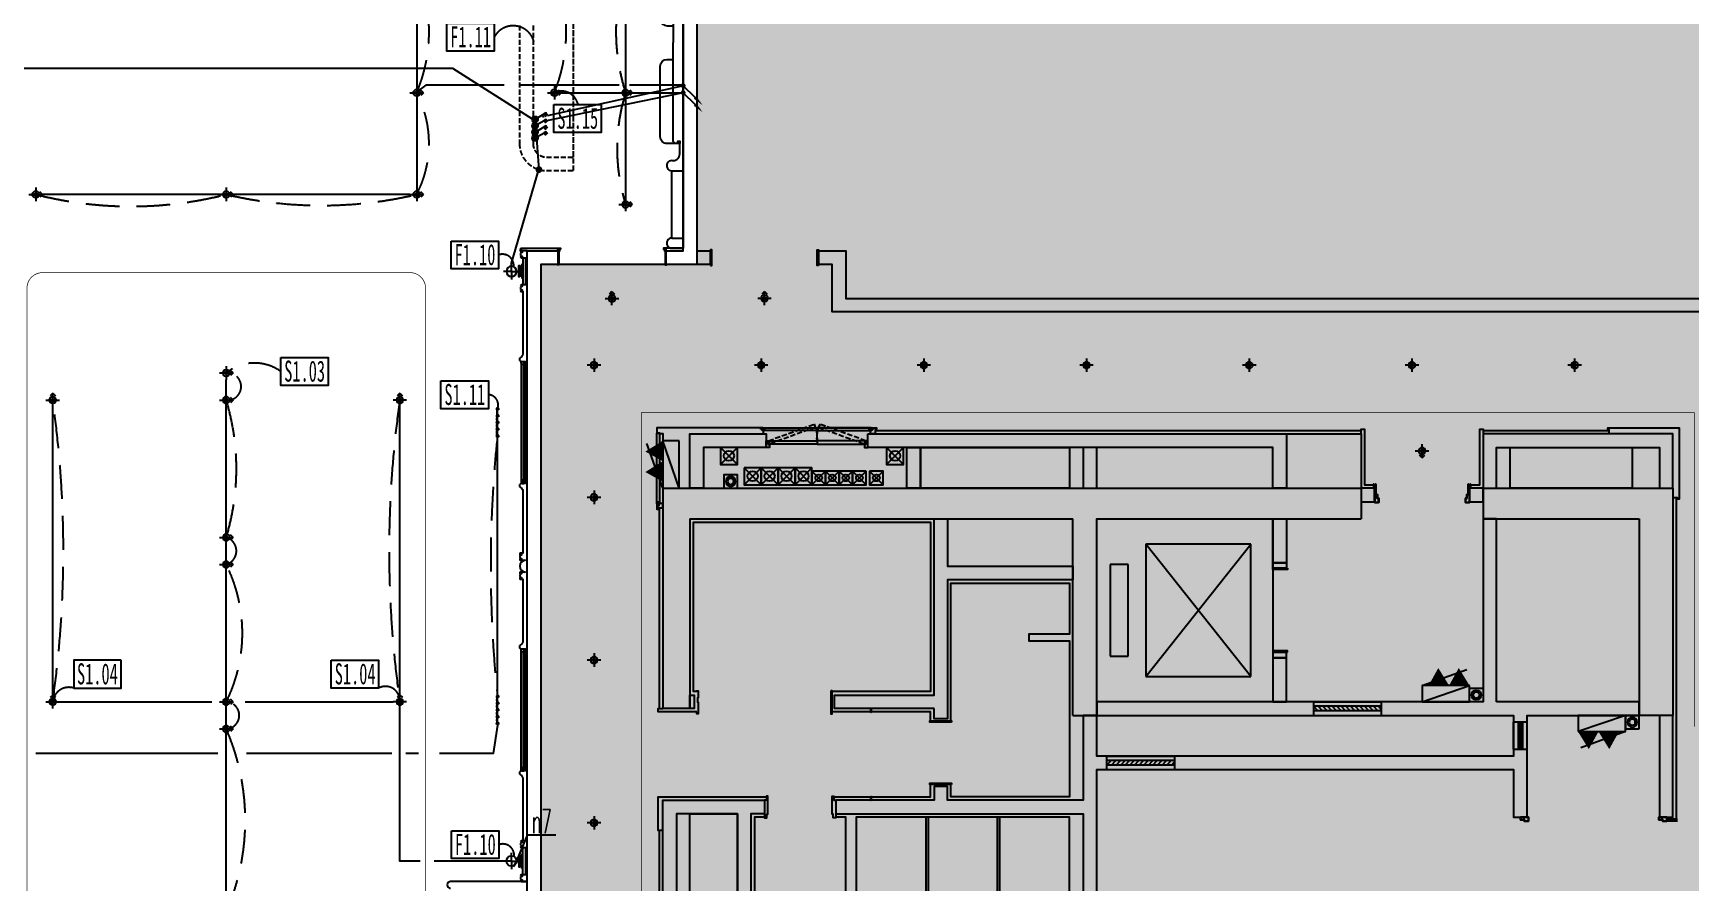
# Model space of a CAD drawing. Extents: x -284868 to 304789, y -137694 to 137894.
# Drawn here: x -6745 to 17694, y -84593 to -72076 of the extents above; entities that cross this region are included whole.
import ezdxf
from ezdxf.enums import TextEntityAlignment as Align

# ---------------------------------------------------------------- set-up
doc = ezdxf.new("R2010")
doc.units = 0
doc.set_wipeout_variables(frame=1)
for name, pattern in [('DASH', [0.35, 0.25, -0.1]), ('DASHDOT', [1, 0.5, -0.25, 0, -0.25]), ('DASHED', [0.75, 0.5, -0.25])]:
    doc.linetypes.add(name, pattern=pattern)
doc.layers.get('0').update_dxf_attribs({"linetype": 'CONTINUOUS'})
for name, color, linetype in [('0-墙', 4, 'CONTINUOUS'), ('0-建筑柱体', 251, 'CONTINUOUS'), ('0-开关', 240, 'CONTINUOUS'), ('0-文字说明', 3, 'CONTINUOUS'), ('0-消防栓(给排水)', 9, 'CONTINUOUS'), ('0-电梯', 3, 'CONTINUOUS'), ('0-窗', 11, 'CONTINUOUS'), ('0-非设计区域', 251, 'CONTINUOUS'), ('1P-DP-门套', 2, 'CONTINUOUS'), ('1P-WFF-墙面完成面', 200, 'CONTINUOUS'), ('C-天花灯具', 3, 'CONTINUOUS'), ('LWIRE', 4, 'CONTINUOUS'), ('P-完成面', 42, 'CONTINUOUS'), ('P-平面家具', 3, 'CONTINUOUS'), ('P-平面家具（到顶）', 2, 'CONTINUOUS'), ('P-门套', 3, 'CONTINUOUS'), ('P-门扇', 6, 'CONTINUOUS'), ('TEXT_照明_回路标注', 41, 'CONTINUOUS'), ('WIRE-照明', 130, 'CONTINUOUS')]:
    doc.layers.add(name, color=color, linetype=linetype)
doc.styles.add('ARC', font='ARCHSTYL.SHX', dxfattribs={"width": 0.8})
doc.styles.add('HZ_e', font='simplex.shx', dxfattribs={"width": 0.8, "bigfont": 'hztxt.shx'})
doc.styles.get("Standard").update_dxf_attribs({"font": 'GBENOR', "bigfont": 'GBCBIG'})
doc.styles.add('TT', font='')
doc.styles.get('TT').set_extended_font_data('SimSun')
doc.dimstyles.new('ARROW-40', dxfattribs={"dimscale": 40, "dimtxt": 1.5, "dimasz": 0.01, "dimexe": 1, "dimexo": 1, "dimgap": 0.5, "dimtad": 1, "dimdec": 4, "dimrnd": 1, "dimzin": 12, "dimdsep": 46, "dimtxsty": 'ARC', "dimblk1": 'ARROW', "dimblk2": 'ARROW', "dimsah": 1, "dimcen": 0, "dimdle": 1, "dimclrd": 2, "dimclre": 2, "dimclrt": 2, "dimadec": 0, "dimazin": 0, "dimtfac": 0.005, "dimtdec": 4, "dimtix": 1, "dimtmove": 2, "dimatfit": 3, "dimldrblk": 'ARROW', "dimfxl": 1, "dimtolj": 1, "dimtzin": 0, "dimarcsym": 0})

# ---------------------------------------------------------------- blocks, each defined once
blk = doc.blocks.new('sgASGHHHH')
for points in [[(-109046, -897124), (-108646, -897574), (-102996, -897574), (-102879, -897424), (-102996, -897124)], [(-108646, -897574), (-109046, -897124), (-109046, -900374), (-108646, -900374)], [(-102879, -897424), (-102646, -897574), (-98746, -897574), (-98746, -897124), (-102996, -897124)], [(-96946, -897574), (-94646, -897574), (-94146, -897124), (-96946, -897124)], [(-94146, -897124), (-94646, -897574), (-94646, -900474), (-94146, -900474)], [(-102646, -900474), (-102646, -897574), (-102879, -897424), (-102996, -897574), (-102996, -900474)]]:
    blk.add_hatch(color=256).paths.add_polyline_path(points)
at = {"color": 4}
for p, q in [((-109046, -897124), (-102996, -897124)), ((-109046, -897124), (-109046, -900374)), ((-102996, -897124), (-98746, -897124)), ((-98746, -897124), (-98746, -897574)), ((-96946, -897124), (-94146, -897124)), ((-96946, -897124), (-96946, -897574)), ((-94146, -897124), (-94146, -900474)), ((-108646, -897574), (-102996, -897574)), ((-108646, -897574), (-108646, -900374)), ((-102996, -900474), (-102996, -897574)), ((-102646, -900474), (-102646, -897574)), ((-102646, -897574), (-98746, -897574)), ((-96946, -897574), (-94646, -897574)), ((-94646, -897574), (-94646, -900474)), ((-108646, -900374), (-109046, -900374)), ((-102996, -900474), (-102646, -900474)), ((-94146, -900474), (-94646, -900474))]:
    blk.add_line(p, q, dxfattribs=at)
blk = doc.blocks.new('A$C10332E08')
for p, q in [((250, 0), (0, 250)), ((250, 250), (0, 0))]:
    blk.add_line(p, q)
blk.add_lwpolyline([(0, 250), (250, 250), (250, 0), (0, 0)], close=True)
blk = doc.blocks.new('A$C2AC726D9')
for centre, radius in [((11625, -11675), 75), ((14075, -11675), 75), ((11975, -11975), 75), ((12225, -11975), 75), ((12475, -11975), 75), ((12725, -11975), 75), ((12950, -12000), 50), ((13150, -12000), 50), ((13350, -12000), 50), ((13550, -12000), 50), ((13800, -12000), 50)]:
    blk.add_circle(centre, radius)
at = {"xscale": -1, "rotation": 90}
for p in [(11750, -11550), (14200, -11550), (12100, -11850), (12350, -11850), (12600, -11850), (12850, -11850)]:
    blk.add_blockref('A$C10332E08', p, dxfattribs=at)
at = {"zscale": 0.8, "rotation": 90}
for p, xscale, yscale in [((13050, -11900), -0.8000000000000095, 0.8000000000000095), ((13900, -11900), -0.8000000000000081, 0.8000000000000081)]:
    blk.add_blockref('A$C10332E08', p, dxfattribs=dict(at, xscale=xscale, yscale=yscale))
at = {"xscale": -0.8, "yscale": 0.8, "zscale": 0.8}
for p in [(13250, -12100), (13450, -12100), (13650, -12100)]:
    blk.add_blockref('A$C10332E08', p, dxfattribs=at)
blk = doc.blocks.new('$WINLIB2D$00000039')
at = {"color": 0}
for points in [[(-0.5, 0.5), (-0.5, -0.5)], [(0.5, 0.5), (-0.5, 0.5)], [(0.5, -0.5), (0.5, 0.5)], [(-0.5, 0.167), (0.5, 0.167)], [(-0.452, -0.167), (-0.5, 0.084)], [(-0.384, -0.167), (-0.448, 0.167)], [(-0.316, -0.167), (-0.38, 0.167)], [(-0.248, -0.167), (-0.312, 0.167)], [(-0.18, -0.167), (-0.244, 0.167)], [(-0.112, -0.167), (-0.176, 0.167)], [(-0.044, -0.167), (-0.108, 0.167)], [(0.024, -0.167), (-0.04, 0.167)], [(0.092, -0.167), (0.028, 0.167)], [(0.16, -0.167), (0.096, 0.167)], [(0.228, -0.167), (0.164, 0.167)], [(0.296, -0.167), (0.232, 0.167)], [(0.364, -0.167), (0.3, 0.167)], [(0.432, -0.167), (0.368, 0.167)], [(0.5, -0.167), (0.436, 0.167)], [(-0.5, -0.167), (0.5, -0.167)], [(0.5, -0.5), (-0.5, -0.5)]]:
    blk.add_lwpolyline(points, dxfattribs=at)
blk = doc.blocks.new('A$C5B4E3DF6')
for p, q in [((0, 240), (-659, 477)), ((-700, 0), (-700, 240)), ((0, 0), (-700, 240)), ((-700, 240), (0, 240)), ((0, 0), (-700, 0)), ((0, 240), (0, 0))]:
    blk.add_line(p, q)
for points in [[(-700, 240), (-541, 498), (-398, 240)], [(-398, 240), (-239, 498), (-96, 240)], [(-700, 0), (-700, 240), (0, 0)]]:
    blk.add_solid(points)
blk = doc.blocks.new('A$C2E9C7AB1')
blk.add_lwpolyline([(-200, 0), (0, 0), (0, -200), (-200, -200)], close=True)
for radius in [72.3, 45.5]:
    blk.add_circle((-100, -100), radius)
blk = doc.blocks.new('A$C1A2309B7')
blk.add_lwpolyline([(-300, 0), (0, 0), (0, -300), (-300, -300)], close=True)
for radius in [110, 75]:
    blk.add_circle((-150, -150), radius)
blk = doc.blocks.new('A$C3F6147FC')
for centre in [(14582, 7533), (299, -3801)]:
    blk.add_circle(centre, 45.5)
at = {"xscale": -1}
for name, p, rotation in [('A$C5B4E3DF6', (240, 20700), 90), ('A$C2E9C7AB1', (1100, 20900), 270), ('A$C5B4E3DF6', (14200, 17350), 180), ('A$C2E9C7AB1', (14400, 17350), 270), ('A$C2E9C7AB1', (14400, 11550), 270), ('A$C2E9C7AB1', (600, 7900), 270), ('A$C5B4E3DF6', (14660, 7600), 270), ('A$C2E9C7AB1', (6050, -3250), 270), ('A$C2E9C7AB1', (13299, -3250), 270), ('A$C2E9C7AB1', (14099, -3250), 270)]:
    blk.add_blockref(name, p, dxfattribs=dict(at, rotation=rotation))
blk.add_blockref('A$C5B4E3DF6', (11200, 17550), dxfattribs=at)
for name, p, rotation in [('A$C2E9C7AB1', (11900, 17550), 180), ('A$C5B4E3DF6', (240, -3250), 90), ('A$C5B4E3DF6', (13000, -3960), 180)]:
    blk.add_blockref(name, p, dxfattribs=dict(rotation=rotation))
for name, p in [('A$C5B4E3DF6', (1300, 7700)), ('A$C1A2309B7', (5850, -3250)), ('A$C1A2309B7', (13599, -3300)), ('A$C1A2309B7', (13899, -3300))]:
    blk.add_blockref(name, p)
blk = doc.blocks.new('213r5467')
for p, q in [((-90909, -260063), (-90909, -260326)), ((-89559, -260063), (-90909, -260063)), ((-89559, -260326), (-89559, -260063)), ((-90909, -260326), (-89559, -260326)), ((-91209, -260588), (-91209, -262138)), ((-89259, -260588), (-91209, -260588)), ((-91209, -260588), (-89259, -262138)), ((-91209, -262138), (-89259, -260588)), ((-89259, -262138), (-89259, -260588)), ((-91209, -262138), (-89259, -262138))]:
    blk.add_line(p, q)
blk.add_lwpolyline([(-88884, -262463), (-91584, -262463), (-91584, -259863), (-88884, -259863), (-88884, -262463)])
blk = doc.blocks.new('A$C67A6433D')
at = {"linetype": 'DASH', "ltscale": 0.03}
blk.add_wipeout([(31, 0), (-28, 0), (-28, 26), (31, 26)], dxfattribs=at)
for p, q in [((-26, 20), (-23, 19)), ((-25, 13), (-19, 4)), ((-21, 19), (-9, 16)), ((-20, 2), (-20, 0)), ((-19, 13), (-12, 3)), ((-18, 11), (-7, 9)), ((-16, 8), (-6, 8)), ((-16, 3), (0, 3)), ((-13, 24), (-13, 26)), ((-12, 23), (-12, 25)), ((-12, 25), (0, 25)), ((-9, 16), (-9, 21)), ((-9, 12), (-9, 21)), ((-1, 4), (-8, 10)), ((-2, 19), (-4, 14)), ((0, 9), (-3, 12)), ((30, 26), (3, 26)), ((15, 25), (3, 25)), ((3, 9), (6, 12)), ((19, 3), (3, 3)), ((4, 4), (11, 10)), ((5, 19), (7, 14)), ((19, 8), (9, 8)), ((12, 12), (12, 21)), ((23, 19), (12, 16)), ((21, 11), (12, 10)), ((22, 13), (14, 3)), ((15, 23), (15, 25)), ((16, 24), (16, 26)), ((28, 13), (21, 4)), ((23, 2), (23, 0)), ((28, 20), (25, 19))]:
    blk.add_line(p, q, dxfattribs=at)
for points in [[(0, 10), (0, 26), (-28, 26), (-28, 0), (0, 0), (0, 3)], [(3, 10), (3, 26), (31, 26), (31, 0), (3, 0), (3, 3)]]:
    blk.add_lwpolyline(points, dxfattribs=at)
for points in [[(-13, 24), (-13, 24), (-26, 24, 0.414214), (-27, 23), (-27, 2, 0.414214), (-26, 2), (-20, 2)], [(-12, 23), (-25, 23, 0.414214), (-26, 23), (-26, 17)], [(-26, 14), (-26, 5, 0.414214), (-25, 4), (-19, 4)], [(15, 23), (28, 23, -0.414214), (28, 23), (28, 17)], [(16, 24), (16, 24), (28, 24, -0.414214), (29, 23), (29, 2, -0.414214), (28, 2), (23, 2)], [(28, 14), (28, 5, -0.414214), (28, 4), (21, 4)]]:
    blk.add_lwpolyline(points, format="xyb", dxfattribs=at)
for centre in [(-22, 15), (-5, 21), (2, 6), (8, 21), (25, 15)]:
    blk.add_circle(centre, 1.99, dxfattribs=at)
for centre, radius, start, end in [((-22, 15), 3.58, 338.8563, 221.961), ((-18, 14), 1.59, 158.8563, 216.0245), ((-16, 6), 3.58, 211.8213, 270), ((-5, 21), 3.58, 334.8452, 179.1262), ((-7, 12), 1.99, 178.2525, 238.2672), ((-2, 13), 1.99, 160.8929, 232.1139), ((2, 6), 3.58, 213.0316, 326.9684), ((2, 6), 3.58, 72.8656, 107.1344), ((8, 21), 3.58, 0.8738, 205.1548), ((5, 13), 1.99, 307.8861, 19.1071), ((10, 12), 1.99, 301.7328, 1.7475), ((12, 11), 1.59, 222.3386, 280.5758), ((19, 6), 3.58, 270, 328.1787), ((25, 15), 3.58, 318.039, 201.1437), ((20, 14), 1.59, 323.9755, 21.1437)]:
    blk.add_arc(centre, radius, start, end, dxfattribs=at)
blk = doc.blocks.new('A$C46102C59')
at = {"layer": 'P-门套'}
for points in [[(0, 80), (35, 80), (35, 25), (50, 25), (50, -20), (0, -20), (0, 80)], [(1500, 80), (1465, 80), (1465, 25), (1450, 25), (1450, -20), (1500, -20), (1500, 80)]]:
    blk.add_lwpolyline(points, dxfattribs=at)
at = {"layer": 'P-门扇', "color": 251, "linetype": 'DASH', "ltscale": 300}
for points in [[(35, 80), (707, 325), (724, 278), (52, 33)], [(1465, 80), (793, 325), (776, 278), (1448, 33)]]:
    blk.add_lwpolyline(points, close=True, dxfattribs=at)
at = {"layer": 'P-门扇'}
for points in [[(35, 80), (750, 80), (750, 30), (35, 30)], [(1465, 80), (750, 80), (750, 30), (1465, 30)]]:
    blk.add_lwpolyline(points, close=True, dxfattribs=at)
at = {"layer": 'P-门扇', "color": 251, "linetype": 'DASH', "ltscale": 300}
for centre, radius, start, end in [((220, 111), 531, 356.6842, 23.7198), ((1297, 110), 548, 156.9065, 183.0935)]:
    blk.add_arc(centre, radius, start, end, dxfattribs=at)
blk = doc.blocks.new('A$C46293241')
at = {"layer": '1P-DP-门套'}
h = blk.add_hatch(dxfattribs=at)
h.set_pattern_fill('ANSI37', color=8, scale=0.3, style=0)
h.set_pattern_definition([(45, (-55.7338, 55.9993), (-0.67352, 0.67352), []), (135, (-55.7338, 55.9993), (-0.67352, -0.67352), [])])
h.paths.add_polyline_path([(-44, 58), (-44, 56), (-56, 56), (-56, 58)])
h = blk.add_hatch(dxfattribs=at)
h.set_pattern_fill('ANSI37', color=8, scale=0.3, style=0)
h.set_pattern_definition([(45, (-40.75, 41.9725), (-0.67352, 0.67352), []), (135, (-40.75, 41.9725), (-0.67352, -0.67352), [])])
h.paths.add_polyline_path([(-39, 42), (-41, 42), (-41, 57), (-39, 57)])
at = {"layer": '1P-DP-门套', "color": 8}
for points in [[(-44, 58), (-44, 56), (-56, 56), (-56, 58)], [(-39, 42), (-41, 42), (-41, 57), (-39, 57)]]:
    blk.add_lwpolyline(points, close=True, dxfattribs=at)
at = {"layer": 'P-完成面'}
blk.add_lwpolyline([(-39, 40, 0.238815), (-39, 41), (-39, 58), (-60, 58), (-60, 120), (0, 120), (0, 100), (-1, 100), (-1, 119), (-59, 119), (-59, 59), (-38, 59), (-38, 41, -0.238815), (-38, 40), (-38, 39, 0.238815), (-39, 38), (-39, 1), (-1, 1), (-1, 20), (0, 20), (0, 0), (-40, 0), (-40, 39, -0.238815), (-39, 40), (-39, 40)], format="xyb", dxfattribs=at)
blk.add_lwpolyline([(-3, 114), (-1, 114), (-1, 6), (-3, 6)], close=True, dxfattribs=at)
blk = doc.blocks.new('A$C18060901')
at = {"layer": 'P-完成面'}
for points in [[(0, 200), (0, 0), (80, 0), (80, 200)], [(80, -15), (100, -15), (100, 200), (80, 200)], [(1320, -15), (1300, -15), (1300, 200), (1320, 200)], [(1400, 200), (1400, 0), (1320, 0), (1320, 200)]]:
    blk.add_lwpolyline(points, close=True, dxfattribs=at)
blk = doc.blocks.new('A$C2652ee14')
at = {"layer": 'P-完成面'}
for p, q in [((-200, 1600), (-200, 1595)), ((0, 1600), (0, 1595)), ((-200, 0), (-200, 5)), ((0, 0), (0, 5))]:
    blk.add_line(p, q, dxfattribs=at)
for points in [[(-215, 1595), (-215, 1575), (15, 1575), (15, 1595)], [(-215, 5), (-215, 25), (15, 25), (15, 5)]]:
    blk.add_lwpolyline(points, close=True, dxfattribs=at)
blk = doc.blocks.new('A$C9f6c0471')
for p, q in [((-167, 3044), (0, 3044)), ((0, 3044), (0, -3044)), ((-167, 2894), (-167, 1905)), ((-167, 2894), (0, 2894)), ((-167, 1900), (0, 1900)), ((-167, -1900), (0, -1900)), ((-167, -2894), (-167, -1905)), ((-167, -2894), (0, -2894)), ((-167, -3044), (0, -3044))]:
    blk.add_line(p, q)
for points in [[(-167, 1900), (-162, 1900), (-162, 1905), (-167, 1905)], [(-80, 1500), (-80, 1465), (-50, 1465), (-50, 1500)], [(-50, 1500), (-80, 1500)], [(-50, 1495), (-80, 1495)], [(-50, 1500), (-50, 1500)], [(-80, -1500), (-80, -1465), (-50, -1465), (-50, -1500)], [(-50, -1495), (-80, -1495)], [(-50, -1500), (-80, -1500)], [(-50, -1500), (-50, -1500)], [(-167, -1900), (-162, -1900), (-162, -1905), (-167, -1905)], [(-167, -1900), (-162, -1900), (-162, -1905), (-167, -1905)], [(-167, -1900), (-162, -1900), (-162, -1905), (-167, -1905)]]:
    blk.add_lwpolyline(points)
for points in [[(-167, 1750), (-150, 1750, -0.414214), (-50, 1650), (-50, 1465)], [(-50, 1500), (-237, 1500, 0.414213), (-337, 1400, 0), (-337, 1400), (-337, 339, 0.414214), (-237, 239), (-150, 239)], [(-80, 1500), (-100, 1500, 0.414214), (-150, 1450), (-150, -10)], [(-80, -1500), (-100, -1500, -0.414214), (-150, -1450), (-150, -10)], [(-50, -1500), (-237, -1500, -0.414214), (-337, -1400), (-337, -359, 0), (-337, -359, -0.414213), (-237, -259), (-150, -259)], [(-167, -1750), (-150, -1750, 0.414214), (-50, -1650), (-50, -1465)]]:
    blk.add_lwpolyline(points, format="xyb")
for centre in [(-167, 2969), (-167, 1825), (-167, -1825), (-167, -2969)]:
    blk.add_arc(centre, 75, 89.9911, 270.0089)
blk = doc.blocks.new('三联单控开关(平面）【SNP】')
at = {"const_width": 44.8}
blk.add_lwpolyline([(-22, 45, 1), (22, 45, 1)], format="xyb", close=True, dxfattribs=at)
for points in [[(26, 81), (93, 178), (130, 153)], [(113, 128), (76, 154)], [(147, 177), (111, 203), (93, 178)]]:
    blk.add_lwpolyline(points)
blk.add_circle((0, 45), 44.8)
blk = doc.blocks.new('*U26')
at = {"rotation": 317.7964611316081}
blk.add_blockref('三联单控开关(平面）【SNP】', (-10, -11), dxfattribs=at)
blk = doc.blocks.new('双联单控开关(平面）【SNP】')
at = {"const_width": 44.8}
blk.add_lwpolyline([(-22, 45, 1), (22, 45, 1)], format="xyb", close=True, dxfattribs=at)
for points in [[(26, 81), (93, 178), (130, 153)], [(147, 177), (111, 203), (93, 178)], [(130, 153), (93, 178)], [(130, 153), (93, 178)]]:
    blk.add_lwpolyline(points)
blk.add_circle((0, 45), 44.8)
blk = doc.blocks.new('*U25')
at = {"rotation": 317.7964611316081}
blk.add_blockref('双联单控开关(平面）【SNP】', (-10, -11), dxfattribs=at)
blk = doc.blocks.new('*U250')
for p, q in [((-75, 0), (-46, 29, 0)), ((-75, 0), (-46, -29)), ((75, 0), (-75, 0)), ((0, -75), (0, 75))]:
    blk.add_line(p, q)
for radius in [37.5, 15]:
    blk.add_circle((0, 0), radius)
blk = doc.blocks.new('ARROW')
at = {"color": 2}
blk.add_lwpolyline([(0, 0), (-75, 130), (-97, 117), (-29, 0), (-97, -117), (-75, -130)], close=True, dxfattribs=at)
for points in [[(-29, 0), (0, 0), (-97, 117), (-75, 130)], [(-97, -117), (-75, -130), (-29, 0), (0, 0)]]:
    blk.add_solid(points, dxfattribs=at)
blk = doc.blocks.new('A$C9cf68cb0')
at = {"color": 8, "linetype": 'DASHED', "ltscale": 1000}
for points in [[(-13.14, 118.19, 0.67976), (-16.5, 118.59, 1.676816)], [(-14.98, 98.85, 0.706663), (-16.14, 100.23, -0.217417)], [(-14.95, 49.15, 0.706663), (-16.1, 50.53, -0.217417)]]:
    blk.add_lwpolyline(points, format="xyb", dxfattribs=at)
at = {"layer": '0-文字说明', "color": 3, "ltscale": 0.5}
for points in [[(-20.5, 119.77), (-16.5, 119.77), (-16.5, 117.42), (-20.5, 117.42)], [(-20.14, 101.4), (-16.14, 101.4), (-16.14, 99.05), (-20.14, 99.05)], [(-20.1, 51.71), (-16.1, 51.71), (-16.1, 49.36), (-20.1, 49.36)]]:
    blk.add_lwpolyline(points, close=True, dxfattribs=at)
at = {"color": 3, "style": 'TT'}
for s, width, p, p2 in [('F1.11', 0.626397, (-20.21, 117.73), (-16.77, 117.73)), ('F1.10', 0.550213, (-19.84, 99.37), (-16.4, 99.37)), ('F1.10', 0.550213, (-19.81, 49.67), (-16.37, 49.67))]:
    blk.add_text(s, height=1.773, dxfattribs=dict(at, width=width)).set_placement(p, p2, align=Align.FIT)
blk = doc.blocks.new('*U406')
at = {"color": 250}
blk.add_wipeout([(1, 82), (4, 85), (7, 89), (10, 92), (12, 96), (15, 101), (17, 105), (18, 109), (20, 114), (21, 118), (22, 123), (23, 127), (23, 132), (23, 137), (23, 142), (22, 146), (21, 151), (20, 155), (19, 160), (17, 164), (15, 169), (13, 173), (10, 177), (8, 181), (5, 184), (1, 188), (-2, 191), (-6, 194), (-9, 197), (-13, 199), (-18, 202), (-22, 204), (-26, 205), (-31, 207), (-35, 208), (-40, 209), (-44, 210), (-49, 210), (-54, 210), (-59, 210), (-63, 209), (-68, 208), (-72, 207), (-77, 206), (-81, 204), (-86, 202), (-90, 200), (-94, 197), (-98, 195), (-101, 192), (-105, 188), (-108, 185), (-111, 181), (-114, 178), (-116, 174), (-119, 169), (-121, 165), (-122, 161), (-124, 156), (-125, 152), (-126, 147), (-127, 143), (-127, 138), (-127, 133), (-127, 128), (-126, 124), (-125, 119), (-124, 115), (-123, 110), (-121, 106), (-119, 101), (-117, 97), (-114, 93), (-112, 89), (-109, 86), (-105, 82), (-102, 79), (-98, 76), (-95, 73), (-91, 71), (-86, 68), (-82, 66), (-78, 65), (-73, 63), (-69, 62), (-64, 61), (-60, 60), (-55, 60), (-50, 60), (-45, 60), (-41, 61), (-36, 62), (-32, 63), (-27, 64), (-23, 66), (-18, 68), (-14, 70), (-10, 73), (-6, 75), (-3, 78)], dxfattribs=at)
for points in [[(-160, 135), (-172, 135), (-172, 219), (-160, 219)], [(-160, 53), (-172, 53), (-172, 135), (-160, 135)]]:
    blk.add_hatch(color=256).paths.add_polyline_path(points)
for p, q in [((-202, 244), (-202, 29)), ((-172, 135), (-172, 217)), ((-172, 135), (-172, 53))]:
    blk.add_line(p, q)
at = {"color": 251}
for q in [(-52, 255), (-172, 135), (68, 135), (-52, 15)]:
    blk.add_line((-52, 135), q, dxfattribs=at)
for points in [[(-172, 53), (-160, 53), (-160, 219), (-172, 219)], [(-172, 53), (-172, 53), (-172, 217), (-172, 217)]]:
    blk.add_lwpolyline(points, close=True)
blk.add_circle((-52, 135), 75)
blk = doc.blocks.new('A$Ca7fc6518')
at = {"layer": 'P-平面家具', "linetype": 'DASH', "ltscale": 300}
for points in [[(-36, 479), (36, 479), (36, -479), (-36, -479)], [(36, -479), (219, -479), (219, 479), (36, 479)]]:
    blk.add_lwpolyline(points, close=True, dxfattribs=at)
blk.add_circle((0, 0), 19.9, dxfattribs=at)
blk = doc.blocks.new('A$C2dfcdf6a')
at = {"layer": 'P-平面家具', "linetype": 'DASH', "ltscale": 300}
for points in [[(-1716, 18784), (-1716, 22584), (-2115, 22584, 0.414214), (-2515, 22184), (-2515, 19184, 0.414214), (-2115, 18784)], [(-1716, 18984), (-1716, 22384), (-2115, 22384, 0.414214), (-2315, 22184), (-2315, 19184, 0.414214), (-2115, 18984)]]:
    blk.add_lwpolyline(points, format="xyb", close=True, dxfattribs=at)
at = {"layer": 'P-完成面', "color": 1, "ltscale": 3}
blk.add_blockref('A$Ca7fc6518', (-3390, 7550), dxfattribs=at)
at = {"layer": 'P-平面家具', "linetype": 'DASH', "ltscale": 300, "yscale": 1.008957704772744, "zscale": 1.008957704772744}
for p, xscale, rotation in [((-5398, 23594), 1.008957704772744, 270.0000000000475), ((-2693, 23594), -1.008957704772744, 89.99999999995244), ((-2684, 17162), -1.008957704772744, 359.9999999999525), ((-2684, 8738), 1.008957704772744, 180.0000000000475)]:
    blk.add_blockref('*U406', p, dxfattribs=dict(at, xscale=xscale, rotation=rotation))
blk = doc.blocks.new('*U249')
for p, q in [((0, 75), (0, -75)), ((-75, 0), (75, 0))]:
    blk.add_line(p, q)
for radius in [37.5, 15]:
    blk.add_circle((0, 0), radius)
blk = doc.blocks.new('*U59')
for p, q in [((75, 0), (-75, 0)), ((0, -75), (0, 75)), ((0, -75), (-29, -46, 0)), ((0, -75), (29, -46))]:
    blk.add_line(p, q)
for radius in [37.5, 15]:
    blk.add_circle((0, 0), radius)
blk = doc.blocks.new('*U488')
for p, q in [((75, 0), (-75, 0)), ((0, 75), (-29, 46)), ((0, 75), (29, 46, 0)), ((0, -75), (0, 75))]:
    blk.add_line(p, q)
for radius in [37.5, 15]:
    blk.add_circle((0, 0), radius)
blk = doc.blocks.new('*U487')
for p, q in [((75, 0), (-75, 0)), ((0, 75), (-29, 46)), ((0, 75), (29, 46, 0)), ((0, -75), (0, 75))]:
    blk.add_line(p, q)
for radius in [37.5, 15]:
    blk.add_circle((0, 0), radius)
blk = doc.blocks.new('A$C8165499b')
at = {"yscale": 1.333333333333333, "zscale": 1.333333333333333}
for name, p, xscale in [('*U487', (-15685, 20215), -1.333333333333333), ('*U488', (-13435, 20215), 1.333333333333333), ('*U249', (-15950, 19230), -1.333333333333333), ('*U249', (-13485, 19230), -1.333333333333333), ('*U249', (-11085, 19230), -1.333333333333333), ('*U249', (-8685, 19230), -1.333333333333333), ('*U249', (-6285, 19230), -1.333333333333333), ('*U249', (-3885, 19230), -1.333333333333333), ('*U249', (-1485, 19230), -1.333333333333333), ('*U249', (980, 19230), -1.333333333333333), ('*U59', (-3735, 17965), -1.333333333333333), ('*U249', (-15950, 17280), -1.333333333333333), ('*U249', (980, 17365), -1.333333333333333), ('*U249', (-15950, 14880), -1.333333333333333), ('*U249', (980, 14965), -1.333333333333333), ('*U249', (-15950, 12480), -1.333333333333333), ('*U249', (980, 12565), -1.333333333333333), ('*U250', (1965, 11965), -1.333333333333333), ('*U249', (980, 10165), -1.333333333333333), ('*U249', (-15950, 10080), -1.333333333333333), ('*U250', (1965, 9765), -1.333333333333333), ('*U249', (980, 7765), -1.333333333333333), ('*U249', (-15950, 7680), -1.333333333333333), ('*U249', (-15950, 5280), -1.333333333333333), ('*U249', (980, 5365), -1.333333333333333), ('*U249', (-15950, 2880), -1.333333333333333), ('*U249', (980, 2965), -1.333333333333333), ('*U249', (-15865, 680), -1.333333333333333), ('*U249', (980, 565), -1.333333333333333), ('*U249', (-15865, -1235), -1.333333333333333), ('*U249', (-13805, -1335), -1.333333333333333), ('*U249', (-13805, -1535), -1.333333333333333), ('*U249', (-11005, -1335), -1.333333333333333), ('*U249', (-11005, -1535), -1.333333333333333), ('*U249', (-8370, -1335), -1.333333333333333), ('*U249', (-8370, -1535), -1.333333333333333), ('*U249', (-5835, -1335), -1.333333333333333), ('*U249', (-5835, -1535), -1.333333333333333), ('*U249', (-3405, -1335), -1.333333333333333), ('*U249', (-3405, -1535), -1.333333333333333), ('*U249', (-975, -1335), -1.333333333333333), ('*U249', (-975, -1535), -1.333333333333333), ('*U249', (-15865, -1635), -1.333333333333333), ('*U249', (980, -1835), -1.333333333333333), ('*U249', (-15865, -3395), -1.333333333333333), ('*U249', (980, -4235), -1.333333333333333), ('*U249', (980, -6635), -1.333333333333333), ('*U249', (-3970, -8840), -1.333333333333333), ('*U249', (-1570, -8840), -1.333333333333333), ('*U249', (980, -8840), -1.333333333333333)]:
    blk.add_blockref(name, p, dxfattribs=dict(at, xscale=xscale))
blk = doc.blocks.new('$TelecSys$00000080')
for p, q in [((-0.7, -0.7), (0, 0)), ((0.104, 0.104), (0.104, 0.104)), ((-0.104, -0.104), (-0.104, -0.104))]:
    blk.add_line(p, q)
at = {"const_width": 0.142}
blk.add_lwpolyline([(0.071, 0, 1), (-0.071, 0, 1)], format="xyb", close=True, dxfattribs=at)
blk.add_solid([(-0.63, -0.77), (-0.77, -0.63), (-1.15, -1.15)])
at = {"width": 0.8, "flags": 9}
blk.add_attdef('A', (0, 0), '', height=0.00002, rotation=180, dxfattribs=at)
blk = doc.blocks.new('2')
at = {"color": 8, "linetype": 'DASHED', "ltscale": 1000}
for points in [[(-6600, 18284, -0.151545), (-6600, 19934, -0.15781), (-6600, 21734, -0.208022), (-6600, 23083, 0.384969), (-7650, 21734, -0.19506), (-7650, 19934, -0.478777), (-7301, 19758, -0.54414)], [(-15300, 18434, 0.125536), (-12490, 18434, 0.116081), (-9680, 18434, 0.242237), (-9680, 19934, 0.202311), (-9680, 21734, 0.5594), (-10166, 21926, -0.161893)], [(-12490, -7700, 0.18363), (-12490, -4950, 0.962561), (-12490, -4550, 0.159768), (-12490, -1800, 0.163266), (-12490, 1250, 0.565128), (-12490, 1650, 0.565128), (-12490, 2050, 0.241979), (-12490, 4150, 0.533762), (-12490, 4550, 0.621617), (-12490, 4950, 0.116388), (-12490, 7450, 0.75), (-12490, 7850, 0.208166), (-12490, 10550, 0.961581), (-12490, 10950, 0.235047), (-12490, 12975, 0.75), (-12490, 13375, 0.148148), (-12490, 15400, 1.100438), (-12490, 15800, -0.337804), (-11687, 15822, -0.512367)], [(-15050, 15400, -0.070901), (-15050, 10950, -0.474934), (-14738, 11152, -1.220618)], [(-9930, 15400, 0.070901), (-9930, 10950, 0.590858), (-10242, 11152, 1.220618)], [(-8490, 10630, -0.235577), (-8490, 10730, -0.254095), (-8490, 10830, -0.251677), (-8490, 10930, -0.233306), (-8490, 11030, -0.051895), (-8490, 14870, -0.31223), (-8490, 14970, -0.276597), (-8490, 15070, -0.252407), (-8490, 15170, -0.217464), (-8490, 15270, 0.525702), (-8624, 15479, -58.991401)]]:
    blk.add_lwpolyline(points, format="xyb", dxfattribs=at)
at = {"layer": '0-文字说明', "color": 3, "ltscale": 0.5}
for points in [[(-7658, 19758), (-6958, 19758), (-6958, 19346), (-7658, 19346)], [(-11687, 16028), (-10987, 16028), (-10987, 15617), (-11687, 15617)], [(-9324, 15685), (-8624, 15685), (-8624, 15273), (-9324, 15273)], [(-14038, 11564), (-14738, 11564), (-14738, 11152), (-14038, 11152)], [(-10942, 11564), (-10242, 11564), (-10242, 11152), (-10942, 11152)]]:
    blk.add_lwpolyline(points, close=True, dxfattribs=at)
at = {"color": 3, "style": 'TT'}
for s, width, p, p2 in [('S1.15', 0.535734, (-7606, 19401), (-7004, 19401)), ('S1.03', 0.508947, (-11635, 15672), (-11033, 15672)), ('S1.11', 0.607698, (-9272, 15328), (-8670, 15328)), ('S1.04', 0.502664, (-14692, 11207), (-14090, 11207)), ('S1.04', 0.502664, (-10890, 11207), (-10288, 11207))]:
    blk.add_text(s, height=310.3, dxfattribs=dict(at, width=width)).set_placement(p, p2, align=Align.FIT)
at = {"color": 31}
blk.add_leader([(-7974, 19543), (-9150, 20292), (-22089, 20292)], dimstyle='ARROW-40', override={"dimscale": 1, "dimtad": 0}, dxfattribs=at)

msp = doc.modelspace()

# ---------------------------------------------------------------- hatches: boundary and pattern name
at = {"layer": 'P-完成面'}
h = msp.add_hatch(dxfattribs=at)
h.set_pattern_fill('ANSI32', color=256, scale=5, style=0)
h.set_pattern_definition([(45, (506566994.5183, 131318287.4804), (-1.325825214725, 1.325825214725), []), (45, (506566995.4022, 131318287.4804), (-1.325825214725, 1.325825214725), [])])
h.paths.add_polyline_path([(5614, -82038), (5619, -82038), (5619, -82093), (5614, -82093)])
h = msp.add_hatch(dxfattribs=at)
h.set_pattern_fill('ANSI32', color=256, scale=5, style=0)
h.set_pattern_definition([(45, (506566994.5183, 131316992.4804), (-1.325825214725, 1.325825214725), []), (45, (506566995.4022, 131316992.4804), (-1.325825214725, 1.325825214725), [])])
h.paths.add_polyline_path([(5614, -83333), (5619, -83333), (5619, -83388), (5614, -83388)])

# ---------------------------------------------------------------- linework, layer by layer
at = {"layer": '0-墙', "ltscale": 3}
for points in [[(3044, -75288), (3244, -75288), (3244, -75488), (2594, -75488), (2594, -75288), (2844, -75288), (2844, -67386), (3044, -67386), (3044, -75288)], [(744, -95158), (744, -95438), (544, -95438), (544, -75288), (994, -75288), (994, -75488), (744, -75488), (744, -95008), (814, -95008), (814, -95158), (744, -95158)], [(19944, -83236), (19244, -83236), (19244, -76188), (5044, -76188), (5044, -75488), (4844, -75488), (4844, -75288), (5244, -75288), (5244, -75988), (19444, -75988), (19444, -83036), (20144, -83036), (20144, -83436), (19944, -83436), (19944, -83236)]]:
    msp.add_lwpolyline(points, dxfattribs=at)
at = {"layer": '0-墙'}
for points in [[(2944, -78788), (2944, -77988), (4069, -77988), (4069, -78188), (3144, -78188), (3144, -78788), (2944, -78788)], [(17444, -78788), (17444, -77988), (14644, -77988), (14644, -78788), (14844, -78788), (14844, -78188), (17244, -78188), (17244, -78788), (17444, -78788)], [(6544, -82038), (5074, -82038), (5074, -81838), (6544, -81838), (6544, -79238), (6744, -79238), (6744, -79938), (8594, -79938), (8594, -80138), (6744, -80138), (6744, -82188), (6544, -82188), (6544, -82038)], [(14844, -81938), (14844, -79238), (14644, -79238), (14644, -81938), (8944, -81938), (8944, -82138), (15094, -82138), (15094, -82738), (8944, -82738), (8944, -82138), (8744, -82138), (8744, -83388), (6744, -83388), (6744, -83188), (6544, -83188), (6544, -83388), (5094, -83388), (5094, -83588), (8744, -83588), (8744, -85738)], [(8944, -85738), (8944, -82938), (15094, -82938), (15094, -83638), (15294, -83638), (15294, -82138), (16944, -82138), (16944, -81938), (14844, -81938)], [(2544, -85738), (2544, -83388), (4044, -83388), (4044, -83588), (3844, -83588), (3844, -85938), (2944, -85938), (2944, -85738), (3644, -85738), (3644, -83588), (2744, -83588), (2744, -85738), (2544, -85738)]]:
    msp.add_lwpolyline(points, dxfattribs=at)
for points in [[(5569, -77988), (11744, -77988), (11744, -78788), (11544, -78788), (11544, -78188), (5569, -78188)], [(6144, -78188), (6344, -78188), (6344, -78788), (6144, -78788)], [(8944, -78188), (8744, -78188), (8744, -78788), (8944, -78788)], [(12844, -78988), (13044, -78988), (13044, -78788), (12844, -78788)], [(14444, -78988), (14644, -78988), (14644, -78788), (14444, -78788)], [(11544, -79238), (11744, -79238), (11744, -79888), (11544, -79888)], [(11544, -81938), (11744, -81938), (11744, -81288), (11544, -81288)], [(2944, -81838), (3004, -81838), (3004, -82038), (2944, -82038)], [(17244, -82138), (17244, -83638), (17444, -83638), (17444, -82138)]]:
    msp.add_lwpolyline(points, close=True, dxfattribs=at)
at = {"layer": '0-墙', "color": 251}
for points in [[(8544, -78788), (6344, -78788), (6344, -78188), (8544, -78188)], [(15044, -78188), (16844, -78188), (16844, -78788), (15044, -78788)], [(2944, -83588), (3644, -83588), (3644, -85738), (2944, -85738)]]:
    msp.add_lwpolyline(points, close=True, dxfattribs=at)
for points in [[(6344, -78788), (6344, -78188), (6530, -78306), (8544, -78188)], [(8944, -78788), (8944, -78188), (9153, -78351), (11544, -78188)], [(15044, -78788), (15044, -78188), (15253, -78351), (16844, -78188)], [(8594, -79238), (6744, -79238), (6906, -79370), (6744, -79938)], [(14844, -81938), (14844, -79238), (15053, -79401), (16944, -79238)], [(8944, -82738), (8944, -82138), (9042, -82301), (12594, -82138)], [(2944, -85738), (2944, -83588), (3153, -83751), (3644, -83588)]]:
    msp.add_solid(points, dxfattribs=at)
at = {"layer": '1P-WFF-墙面完成面'}
msp.add_lwpolyline([(4044, -83588), (4044, -83648)], dxfattribs=at)
at = {"layer": 'C-天花灯具', "color": 6, "linetype": 'DASHDOT', "ltscale": 200, "const_width": 10}
msp.add_lwpolyline([(-1186, -101468), (-6606, -101468, -0.414214), (-6836, -101238), (-6836, -75838, -0.414214), (-6606, -75608), (-1186, -75608, -0.414214), (-956, -75838), (-956, -101238, -0.414214)], format="xyb", close=True, dxfattribs=at)
at = {"layer": 'P-完成面'}
for p, q in [((479, -75388), (479, -75788)), ((479, -84488), (479, -84088))]:
    msp.add_line(p, q, dxfattribs=at)
at = {"layer": 'P-完成面', "color": 251}
for p, q in [((454, -76923), (454, -78703)), ((491, -76967), (491, -78668)), ((454, -82953), (454, -81173)), ((491, -82910), (491, -81208))]:
    msp.add_line(p, q, dxfattribs=at)
at = {"layer": 'P-完成面'}
for points in [[(444, -75280, -0.414214), (446, -75278), (459, -75278), (459, -75268), (446, -75268, -0.414214), (444, -75266), (444, -75263, -0.414214), (459, -75248), (1034, -75248), (1034, -75263), (1019, -75263)], [(544, -75288), (454, -75288, 1), (454, -75308), (474, -75308, 1), (474, -75368), (454, -75368, 1), (454, -75388), (519, -75388), (519, -75788), (454, -75788, 1), (454, -75808), (474, -75808, 1), (474, -75868), (454, -75868, 1), (454, -75888), (479, -75888), (479, -76813, -0.23273), (464, -76845), (440, -76864, 0.227838), (429, -76888), (429, -76888), (429, -76888, 0.414214), (459, -76918), (514, -76918), (514, -78718), (459, -78718, 0.414214), (429, -78748), (429, -78749), (429, -78749, 0.227838), (440, -78772), (464, -78791, -0.23273), (479, -78823), (479, -79748), (444, -79748, 1), (444, -79768), (464, -79768, 1), (464, -79828), (444, -79828, 1), (444, -79848), (514, -79848, 0.888889), (514, -80028), (444, -80028, 1), (444, -80048), (464, -80048, 1), (464, -80108), (444, -80108, 1), (444, -80128), (479, -80128), (479, -81053, -0.23273), (464, -81085), (440, -81104, 0.227838), (429, -81128), (429, -81128), (429, -81128, 0.414214), (459, -81158), (514, -81158), (514, -82958), (459, -82958, 0.414214), (429, -82988), (429, -82989), (429, -82989, 0.227838), (440, -83012), (464, -83031, -0.23273), (479, -83063), (479, -83988), (454, -83988, 1), (454, -84008), (474, -84008, 1), (474, -84068), (454, -84068, 1), (454, -84088), (519, -84088), (519, -84488), (454, -84488, 1), (454, -84508), (474, -84508, 1), (474, -84568), (454, -84568, 1), (454, -84588), (544, -84588)], [(544, -75288), (446, -75288, -0.414214), (444, -75286), (444, -75280)], [(464, -76918), (494, -76918), (494, -76965), (491, -76965), (491, -76968), (489, -76968, -0.414214), (454, -76933), (454, -76923), (464, -76923), (464, -76918)], [(464, -78718), (494, -78718), (494, -78671), (491, -78671), (491, -78668), (489, -78668, 0.414214), (454, -78703), (454, -78713), (464, -78713), (464, -78718)], [(464, -81158), (494, -81158), (494, -81205), (491, -81205), (491, -81208), (489, -81208, -0.414214), (454, -81173), (454, -81163), (464, -81163), (464, -81158)], [(464, -82958), (494, -82958), (494, -82911), (491, -82911), (491, -82908), (489, -82908, 0.414214), (454, -82943), (454, -82953), (464, -82953), (464, -82958)]]:
    msp.add_lwpolyline(points, format="xyb", dxfattribs=at)
for points in [[(1019, -75298), (994, -75298), (994, -75260), (1019, -75260)], [(2569, -75298), (2594, -75298), (2594, -75260), (2569, -75260)], [(4022, -77938), (4022, -77898), (4816, -77898), (4816, -77938)], [(5616, -77938), (5616, -77898), (4822, -77898), (4822, -77938)], [(2494, -79020), (2454, -79020), (2454, -77976), (2494, -77976)], [(5024, -81778), (5024, -82117), (5044, -82117), (5044, -81778)], [(5614, -82038), (5619, -82038), (5619, -82093), (5614, -82093)], [(6804, -82238), (6484, -82238), (6484, -82218), (6804, -82218)], [(5614, -83333), (5619, -83333), (5619, -83388), (5614, -83388)], [(6804, -83158), (6484, -83158), (6484, -83138), (6804, -83138)], [(15314, -83698), (15314, -83693), (15314, -83693), (15314, -83698)], [(17504, -83663), (17504, -83668), (17474, -83668), (17474, -83693), (17504, -83693), (17504, -83698), (17354, -83698), (17354, -83663)], [(17354, -83698), (17354, -83693), (17354, -83693), (17354, -83698)], [(17502, -83665), (17502, -83667), (17472, -83667), (17472, -83695), (17502, -83695), (17502, -83697), (17355, -83697), (17355, -83665)]]:
    msp.add_lwpolyline(points, close=True, dxfattribs=at)
for points in [[(2844, -75248), (2554, -75248), (2554, -75263), (2569, -75263)], [(1009, -75298), (1009, -75493), (989, -75493), (989, -75488), (994, -75488)], [(2579, -75298), (2579, -75493), (2599, -75493), (2599, -75488), (2594, -75488)], [(4822, -77898), (5616, -77898)], [(5674, -77988), (5609, -77988), (5609, -77941), (5619, -77941), (5619, -77898), (5694, -77898), (5694, -77918), (5674, -77918), (5674, -77988)], [(5674, -77938), (12844, -77938)], [(12844, -77988), (12844, -77918), (12894, -77918), (12894, -78738), (13029, -78738)], [(14459, -78738), (14594, -78738), (14594, -77918), (14644, -77918), (14644, -77988)], [(14644, -77938), (16504, -77938)], [(16504, -77988), (16504, -77918), (16484, -77918), (16484, -77898), (17534, -77898), (17534, -78948), (17514, -78948), (17514, -78928), (17444, -78928)], [(11744, -77988), (12844, -77988), (12844, -78788)], [(13044, -78878), (13064, -78878), (13064, -78728), (13059, -78728), (13059, -78758), (13034, -78758), (13034, -78728), (13029, -78728), (13029, -78788), (13030, -78788), (13030, -78730), (13032, -78730), (13032, -78760), (13060, -78760), (13060, -78730), (13062, -78730), (13062, -78877), (13044, -78877), (13044, -78878)], [(14444, -78878), (14424, -78878), (14424, -78728), (14429, -78728), (14429, -78758), (14454, -78758), (14454, -78728), (14459, -78728), (14459, -78788), (14457, -78788), (14457, -78730), (14455, -78730), (14455, -78760), (14427, -78760), (14427, -78730), (14425, -78730), (14425, -78877), (14444, -78877), (14444, -78878)], [(17494, -78928), (17494, -83663)], [(2544, -79078), (2544, -79013), (2497, -79013), (2497, -79023), (2454, -79023), (2454, -79098), (2474, -79098), (2474, -79078), (2544, -79078)], [(2494, -82038), (2494, -79078)], [(3044, -81788), (2994, -81788), (2994, -79288), (6494, -79288), (6494, -81788), (5044, -81788)], [(6794, -82218), (6794, -80188), (8544, -80188), (8544, -80938), (7944, -80938), (7944, -81038), (8544, -81038), (8544, -83338), (6794, -83338), (6794, -83158)], [(3044, -81788), (3044, -81778), (3064, -81778), (3064, -81881), (3054, -81881), (3054, -81941), (3064, -81941), (3064, -82117), (3044, -82117), (3044, -82088)], [(3044, -82088), (2474, -82088), (2474, -82038), (2544, -82038)], [(5614, -82038), (5614, -82088), (5044, -82088)], [(6494, -82218), (6494, -82088), (5619, -82088)], [(4044, -83388), (4044, -83648), (4079, -83648), (4079, -83595), (4094, -83595), (4094, -83328), (4074, -83328), (4074, -83388), (4044, -83388)], [(5094, -83388), (5094, -83648), (5059, -83648), (5059, -83595), (5044, -83595), (5044, -83328), (5064, -83328), (5064, -83388), (5094, -83388)], [(5619, -83338), (6494, -83338), (6494, -83158)], [(2544, -83838), (2474, -83838), (2474, -83338), (4074, -83338)], [(5064, -83338), (5614, -83338), (5614, -83388)], [(4044, -83588), (4044, -83638), (3894, -83638), (3894, -85988), (2994, -85988), (2994, -88588), (5244, -88588), (5244, -86988), (5394, -86988), (5394, -88588), (8544, -88588), (8544, -83638), (5394, -83638), (5394, -85238), (5244, -85238), (5244, -83638), (5094, -83638)], [(2494, -89063), (2494, -83838)]]:
    msp.add_lwpolyline(points, dxfattribs=at)
at = {"layer": 'P-完成面', "color": 251}
for points in [[(494, -78671), (494, -76965)], [(494, -81205), (494, -82911)]]:
    msp.add_lwpolyline(points, dxfattribs=at)
at = {"layer": 'P-完成面', "ltscale": 3}
msp.add_lwpolyline([(544, -84588), (-586, -84588, 1), (-586, -84688)], format="xyb", dxfattribs=at)
at = {"layer": 'P-平面家具（到顶）', "ltscale": 0.5}
for points in [[(6464, -83638), (6424, -83638), (6424, -85198), (6464, -85198)], [(7514, -83638), (7474, -83638), (7474, -85199), (7514, -85199)]]:
    msp.add_lwpolyline(points, close=True, dxfattribs=at)
at = {"layer": 'WIRE-照明'}
for points in [[(1994, -71255), (1994, -72855)], [(1994, -73055), (1994, -74504)], [(2844, -72845), (2052, -72845)], [(-3896, -100488), (-3896, -77188)], [(-6456, -81838), (-6456, -77588)], [(-6356, -81938), (-4111, -81938)], [(-4020, -82698), (-6705, -82698)]]:
    msp.add_lwpolyline(points, dxfattribs=at)

# ---------------------------------------------------------------- block references
at = {"xscale": -1, "rotation": 90}
msp.add_blockref('A$C18060901', (11744, -79888), dxfattribs=at)
at = {"layer": '0-建筑柱体'}
msp.add_blockref('sgASGHHHH', (111590, 818336), dxfattribs=at)
at = {"layer": '0-开关', "linetype": 'DASHED', "ltscale": 300, "xscale": 0.9598214285157682, "yscale": 0.9598214285157682, "zscale": 0.9598214285157682, "rotation": 17.43725188324633}
for name, p in [('*U26', (647, -73373)), ('*U25', (647, -73468))]:
    msp.add_blockref(name, p, dxfattribs=at)
at = {"layer": '0-消防栓(给排水)', "color": 0}
for name, p in [('A$C2AC726D9', (-8106, -66636)), ('A$C3F6147FC', (2544, -99488))]:
    msp.add_blockref(name, p, dxfattribs=at)
at = {"layer": '0-电梯', "rotation": 90}
msp.add_blockref('213r5467', (-250919, 9646), dxfattribs=at)
at = {"layer": '0-窗', "xscale": -1000, "zscale": -1000}
for p, yscale in [((12644, -82038), -200), ((9594, -82838), 200)]:
    msp.add_blockref('$WINLIB2D$00000039', p, dxfattribs=dict(at, yscale=yscale))
at = {"layer": '0-窗', "xscale": 400, "yscale": 200, "zscale": 400, "rotation": 270.0000000000167}
msp.add_blockref('$WINLIB2D$00000039', (15194, -82438), dxfattribs=at)
at = {"layer": 'C-天花灯具'}
for p, xscale, yscale, zscale, rotation in [((-1086, -72955), 1.333333333333333, 1.333333333333333, 1.333333333333333, 180), ((944, -72955), 1.333333333333333, 1.333333333333333, 1.333333333333333, 180), ((1994, -72955), 1.333333333333333, 1.333333333333333, 1.333333333333333, 180), ((-6706, -74455), 1.333333333333333, 1.333333333333333, 1.333333333333333, 180), ((-3896, -74455), 1.333333333333333, 1.333333333333333, 1.333333333333333, 180), ((-1086, -74455), 1.333333333333333, 1.333333333333333, 1.333333333333333, 180), ((1994, -74604), 1.333333333333333, 1.333333333333333, 1.333333333333333, 180), ((-3896, -77088), 1.333333333333333, 1.333333333333333, 1.333333333333333, 180), ((-6456, -77488), 1.333333333333333, 1.333333333333333, 1.333333333333333, 270), ((-1336, -77488), -1.333333333333333, 1.333333333333333, 1.333333333333333, 90), ((104, -77818), 0.3333333333333333, 0.3333333333333333, 0.3333333333333333, 180), ((104, -77918), 0.3333333333333333, 0.3333333333333333, 0.3333333333333333, 180), ((104, -78018), 0.3333333333333333, 0.3333333333333333, 0.3333333333333333, 180), ((-6456, -81938), 1.333333333333333, 1.333333333333333, 1.333333333333333, 270), ((-1336, -81938), -1.333333333333333, 1.333333333333333, 1.333333333333333, 90), ((104, -82058), 0.3333333333333333, 0.3333333333333333, 0.3333333333333333, 180), ((104, -82158), 0.3333333333333333, 0.3333333333333333, 0.3333333333333333, 180), ((104, -82258), 0.3333333333333333, 0.3333333333333333, 0.3333333333333333, 180)]:
    msp.add_blockref('*U250', p, dxfattribs=dict(at, xscale=xscale, yscale=yscale, zscale=zscale, rotation=rotation))
for p, xscale, yscale, zscale in [((-3896, -77488), -1.333333333333333, 1.333333333333333, 1.333333333333333), ((104, -77618), -0.3333333333333333, 0.3333333333333333, 0.3333333333333333), ((104, -77718), -0.3333333333333333, 0.3333333333333333, 0.3333333333333333), ((-3896, -79513), -1.333333333333333, 1.333333333333333, 1.333333333333333), ((-3896, -79913), -1.333333333333333, 1.333333333333333, 1.333333333333333), ((-3896, -81938), -1.333333333333333, 1.333333333333333, 1.333333333333333), ((104, -81858), -0.3333333333333333, 0.3333333333333333, 0.3333333333333333), ((104, -81958), -0.3333333333333333, 0.3333333333333333, 0.3333333333333333), ((-3896, -82338), -1.333333333333333, 1.333333333333333, 1.333333333333333)]:
    msp.add_blockref('*U250', p, dxfattribs=dict(at, xscale=xscale, yscale=yscale, zscale=zscale))
at = {"layer": 'LWIRE', "xscale": 250, "yscale": 250, "zscale": 250, "rotation": 90}
for p in [(2844, -72851), (2844, -72955)]:
    msp.add_blockref('$TelecSys$00000080', p, dxfattribs=at)
at = {"layer": 'P-完成面', "color": 1, "ltscale": 3}
msp.add_blockref('A$C9f6c0471', (2844, -72205), dxfattribs=at)
at = {"layer": 'P-完成面', "ltscale": 3, "rotation": 90}
msp.add_blockref('A$C2652ee14', (4844, -75288), dxfattribs=at)
at = {"layer": 'P-完成面', "rotation": 180}
msp.add_blockref('A$C46293241', (13044, -78878), dxfattribs=at)
at = {"layer": 'P-完成面', "extrusion": (0, 0, -1), "zscale": -1}
for p, rotation in [((-14444, -78878), 180), ((-15194, -83638), 90)]:
    msp.add_blockref('A$C46293241', p, dxfattribs=dict(at, rotation=rotation))
at = {"layer": 'P-完成面', "xscale": -1, "rotation": 270}
msp.add_blockref('A$C46293241', (17234, -83638), dxfattribs=at)

# ---------------------------------------------------------------- next in the draw order: block references
at = {"layer": 'P-完成面', "xscale": -1}
for p, rotation in [((4019, -77903), 180), ((2459, -79023), 270)]:
    msp.add_blockref('A$C67A6433D', p, dxfattribs=dict(at, rotation=rotation))
at = {"layer": 'P-完成面', "rotation": 180}
msp.add_blockref('A$C67A6433D', (5619, -77903), dxfattribs=at)

# ---------------------------------------------------------------- next in the draw order: hatches: boundary and pattern name
at = {"layer": '0-非设计区域', "ltscale": 3}
h = msp.add_hatch(dxfattribs=at)
h.set_pattern_fill('ANGLE', color=256, scale=100)
h.set_pattern_definition([(0, (-422606.9, 278012.8), (0, 698.5), [508, -190.5]), (90, (-422606.9, 278012.8), (-698.5, 4e-14), [508, -190.5])])
h.paths.add_polyline_path([(3044, -67386), (3044, -75488), (744, -75488), (744, -94382), (2544, -94382), (2544, -95588), (12144, -95588), (12144, -99388), (8594, -99388), (8594, -99688), (2544, -99688), (2544, -103688), (11544, -103688), (11544, -106368), (16844, -106368), (16844, -117136), (17694, -117136), (17694, -118589), (28694, -118589), (28694, -65088), (17694, -65088), (17694, -67386), (16194, -67386), (16194, -65088), (3694, -65088), (3694, -67386)])

# ---------------------------------------------------------------- next in the draw order: linework, layer by layer
msp.add_lwpolyline([(28694, -118589), (28694, -65088), (17694, -65088), (17694, -67386), (16194, -67386), (16194, -65088), (3694, -65088), (3694, -67386), (3044, -67386), (3044, -75488), (744, -75488), (744, -94382), (2544, -94382), (2544, -95588), (12144, -95588), (12144, -99388), (8594, -99388), (8594, -99688), (2544, -99688), (2544, -103688), (11544, -103688), (11544, -106368)], dxfattribs=at)
at = {"layer": 'C-天花灯具', "color": 6, "linetype": 'DASHDOT', "ltscale": 200, "const_width": 10}
msp.add_lwpolyline([(2229, -94973), (2229, -77673), (17759, -77673), (17759, -82303)], dxfattribs=at)
at = {"layer": 'P-完成面'}
msp.add_lwpolyline([(4029, -77988), (4029, -77941), (4019, -77941), (4019, -77898), (2454, -77898), (2454, -77973), (2497, -77973), (2497, -77983), (2544, -77983), (2544, -78088)], dxfattribs=at)

# ---------------------------------------------------------------- next in the draw order: block references
msp.add_blockref('2', (8594, -92888))
at = {"xscale": -1}
msp.add_blockref('A$C46102C59', (5569, -78168), dxfattribs=at)
at = {"layer": 'C-天花灯具'}
msp.add_blockref('A$C8165499b', (17479, -96203), dxfattribs=at)
at = {"layer": 'WIRE-照明', "xscale": 175.0000396439714, "yscale": 175.0000396439714, "zscale": 175.0000396439714}
msp.add_blockref('A$C9cf68cb0', (2944, -92888), dxfattribs=at)

# ---------------------------------------------------------------- next in the draw order: block references
at = {"layer": 'WIRE-照明'}
msp.add_blockref('A$C2dfcdf6a', (2944, -92888), dxfattribs=at)

# ---------------------------------------------------------------- next in the draw order: linework, layer by layer
at = {"layer": 'TEXT_照明_回路标注'}
msp.add_line((438, -84199), (338, -84371), dxfattribs=at)
msp.add_lwpolyline([(966, -83906), (544, -83906), (387, -84285)], dxfattribs=at)
at = {"layer": 'WIRE-照明'}
for points in [[(-1086, -71255), (-1086, -74355)], [(201, -72845), (-952, -72845), (-1086, -72941)], [(1899, -72845), (429, -72845)], [(2094, -72955), (2844, -72955), (830, -73367)], [(841, -73291), (2827, -72855)], [(1044, -72955), (1894, -72955)], [(679, -73632), (716, -74089)], [(313, -75469), (716, -74089)], [(-1186, -74455), (-6606, -74455)], [(-1336, -81838), (-1336, -77588)], [(104, -82233), (104, -77643)], [(-3616, -81938), (-1436, -81938)], [(-1034, -84287), (-1336, -84287), (-1336, -82038)], [(104, -82283), (41, -82698), (-749, -82698)], [(-1455, -82698), (-3598, -82698)], [(-1061, -82698), (-1249, -82698)], [(192, -84287), (-828, -84287)]]:
    msp.add_lwpolyline(points, dxfattribs=at)
at = {"layer": 'WIRE-照明', "const_width": 50}
msp.add_lwpolyline([(691, -74089, 1), (741, -74089, 1)], format="xyb", close=True, dxfattribs=at)

# ---------------------------------------------------------------- next in the draw order: block references
at = {"layer": '0-开关', "linetype": 'DASHED', "ltscale": 300, "xscale": 0.9598214285157682, "yscale": 0.9598214285157682, "zscale": 0.9598214285157682, "rotation": 17.43725188324633}
for p in [(647, -73563), (647, -73649)]:
    msp.add_blockref('*U25', p, dxfattribs=at)

# ---------------------------------------------------------------- next in the draw order: texts
at = {"layer": 'TEXT_照明_回路标注', "style": 'HZ_e', "width": 0.5}
msp.add_text('n7', height=350, dxfattribs=at).set_placement((611, -83876, 0))

doc.saveas('drawing.dxf')
